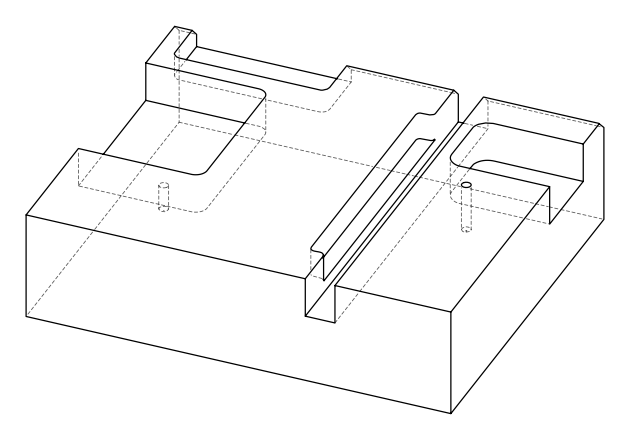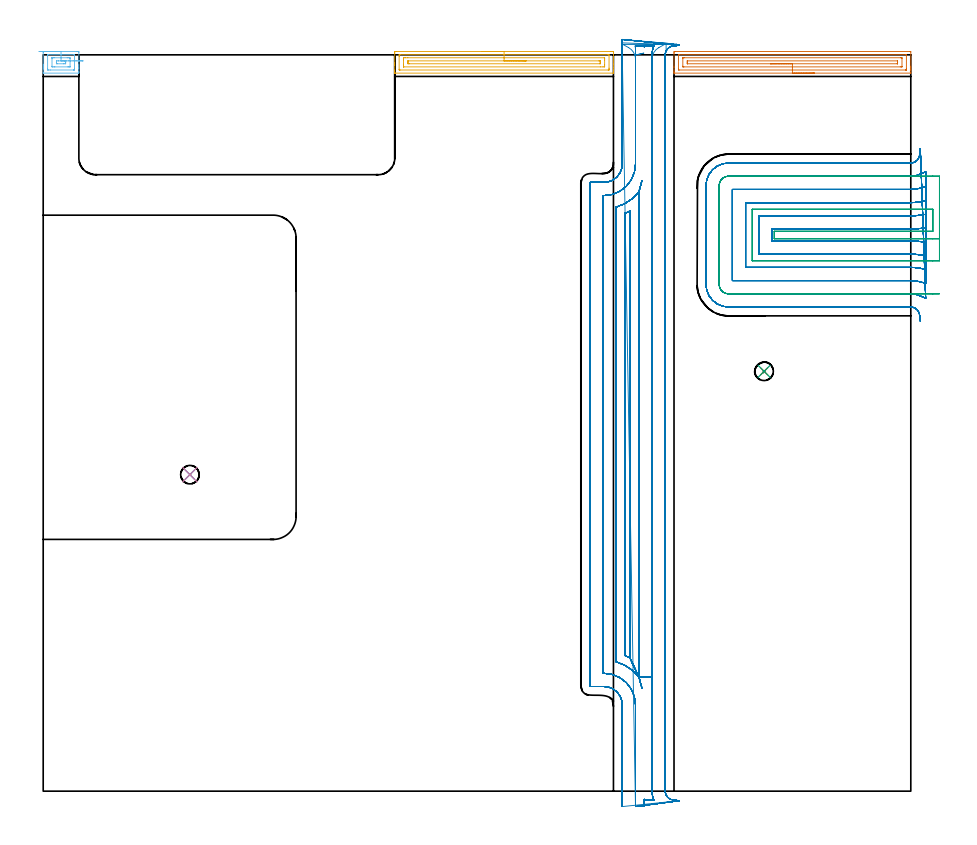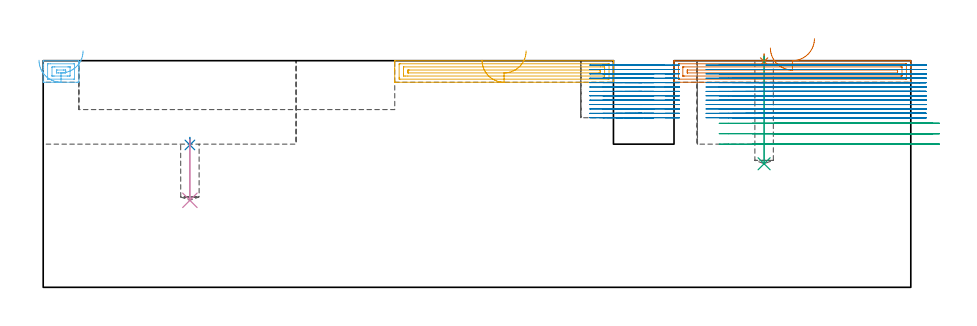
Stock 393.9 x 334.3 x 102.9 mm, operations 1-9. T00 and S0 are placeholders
(PLAN: 12 operations, 6 tool changes, 184.3 min)
(1 SPOT_DRILL | STEP1POCKET | NXT0321_9005460120000 | 0.03 min | 4 mm3)
(2 SPOT_DRILL_1 | STEP1POCKET_1 | NXT0321_9005460120000 | 0.04 min | 4155 mm3)
(3 DRILL_BLIND_HOLE_INTO_CENTER | STEP1POCKET | NXT0301_055 | 0.2 min | 2520 mm3)
(4 DRILL_BLIND_HOLE_INTO_CENTER_1 | STEP1POCKET_1 | NXT0301_055 | 0.12 min | 1382 mm3)
(5 AREA_MILL | FG_CHAMFER_SURFACE | UGT0205_001 | 3.39 min | 5326 mm3)
(6 AREA_MILL_1 | FG_CHAMFER_SURFACE_1 | UGT0205_001 | 0.73 min | 1056 mm3)
(7 AREA_MILL_2 | FG_CHAMFER_SURFACE_2 | UGT0205_001 | 3.65 min | 5441 mm3)
(8 MILL_OPEN_POCKET | POCKET_OPEN | NXT0201_009 | Follow Part, ap 2, ae 75% | 107.76 min | 510569 mm3)
(9 MILL_SLOT | SLOT_PARTIAL_RECTANGULAR | UGT0201_094 | Follow Part, ap 5, ae 75% | 4.15 min | 84395 mm3)
(10 MILL_SLOT_1 | SLOT_PARTIAL_RECTANGULAR_1 | NXT0201_011 | Follow Part, ap 3, ae 75% | 31.05 min | 172136 mm3)
(11 MILL_SLOT_2 | SLOT_PARTIAL_RECTANGULAR_2 | UGT0201_094 | Follow Part, ap 5, ae 75% | 28.55 min | 634578 mm3)
(12 MILL_RECTANGULAR_SLOT | SLOT_RECTANGULAR | UGT0201_094 | Follow Part, ap 5, ae 75% | 4.62 min | 110264 mm3)
(TOOL NXT0321_9005460120000 | NC Spot Drill, 142deg, 12mm, Carbide, Uncoated | D12 PA142 FL30 Z2)
(TOOL NXT0301_055 | Carbide Drill 8.4mm [860.1-0840-042A1-MM 2214] | D8.4 PA140 FL61 Z2)
(TOOL UGT0205_001 | Chamfer Mill 20 x 3 x 45 deg. | D20 FL50 Z2)
(TOOL NXT0201_009 | ENDMILL 8mm [2P460-0800-NA 1630] | D8 FL26 Z6)
(TOOL UGT0201_094 | End mill 20 mm | D20 FL38 Z4)
(TOOL NXT0201_011 | ENDMILL 12mm [2P460-1200-NA 1630] | D12 FL38 Z6)
(OP 1 SPOT_DRILL)
G17 G21 G94 G90
T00 M6
G54
G17 G0 G90 X327.3 Y190.6 S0 M3
G43 Z112.9 H0
G94 G81 G98 Z102.538 F250. R105.9
G80
M5
M2
(OP 2 SPOT_DRILL_1)
G17 G21 G94 G90
T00 M6
G54
G17 G0 G90 X66.6 Y143.7 S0 M3
G43 Z112.9 H0
G94 G81 G98 Z64.638 F250. R68.
G80
M5
M2
(OP 3 DRILL_BLIND_HOLE_INTO_CENTER)
G17 G21 G94 G90
T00 M6
G54
G17 G0 G90 X327.3 Y190.6 S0 M3
G43 Z112.9 H1
G94 G81 G98 Z56.1 F250. R104.9
G80
M5
M2
(OP 4 DRILL_BLIND_HOLE_INTO_CENTER_1)
G17 G21 G94 G90
T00 M6
G54
G17 G0 G90 X66.6 Y143.7 S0 M3
G43 Z112.9 H1
G94 G81 G98 Z39.5 F250. R67.
G80
M5
M2
(OP 5 AREA_MILL)
G17 G21 G94 G90
T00 M6
G54
G17 G0 G90 X199.25 Y335.8 S1061 M3
G43 Z112.9 H0
Z103.1
G94 G1 X199.288 Z102.228 F250.
X199.402 Z101.364
X199.591 Z100.512
X199.853 Z99.68
X200.187 Z98.874
X200.59 Z98.1
X201.058 Z97.364
X201.59 Z96.672
X202.179 Z96.029
X202.822 Z95.44
X203.514 Z94.908
X204.25 Z94.44
X205.024 Z94.037
X205.83 Z93.703
X206.662 Z93.441
X207.513 Z93.252
X208.378 Z93.138
X209.25 Z93.1
X257.817
X258.303 Y335.799 Z93.101
X258.784 Y335.795 Z93.103
X258.891 Y335.792 Z93.106
X258.9 Y335.318 Z93.579
Y330.016 Z98.878
Y328.549 Z100.348
Y327.366 Z101.529
Y326.766 Z102.133
Y326.327 Z102.572
Y326.014 Z102.877
X258.893 Y326.003 Z102.888
X258.749 Y326. Z102.9
X159.751
X159.603 Y325.995 Z102.895
X159.601 Y325.996
X159.6 Y326.014 Z102.877
Y326.327 Z102.572
Y326.766 Z102.133
Y327.366 Z101.529
Y329.433 Z99.465
Y330.016 Z98.878
Y330.608 Z98.287
Y335.026 Z93.871
X159.603 Y335.318 Z93.579
X159.609 Y335.791 Z93.106
X159.716 Y335.795 Z93.103
X160.197 Y335.8 Z93.1
X209.25
Y334.386 Z94.514
X256.519 Y334.385 Z94.515
X256.57 Y334.384 Z94.516
X256.89 Y334.368 Z94.532
X256.895 Y334.274 Z94.626
X256.899 Y334.058 Z94.842
X256.9 Y328.249 Z100.651
X256.899 Y327.873 Z101.027
X256.89 Y327.495 Z101.405
X256.879 Y327.421 Z101.479
X256.835 Y327.418 Z101.482
X256.73 Y327.415 Z101.485
X256.519 Y327.414 Z101.486
X161.981 Y327.415 Z101.485
X161.93 Y327.416 Z101.484
X161.61 Y327.432 Z101.468
X161.605 Y327.527 Z101.373
X161.601 Y327.742 Z101.158
X161.6 Y333.551 Z95.349
X161.601 Y333.927 Z94.973
X161.61 Y334.305 Z94.595
X161.621 Y334.379 Z94.521
X161.666 Y334.382 Z94.518
X161.77 Y334.385 Z94.515
X161.981 Y334.386 Z94.514
X209.25
Y332.972 Z95.928
X254.735 Y332.971 Z95.929
X254.838 Y332.97 Z95.93
X254.874 Y332.967 Z95.933
X254.887 Y332.966 Z95.934
X254.89 Y332.939 Z95.961
X254.896 Y332.83 Z96.07
X254.899 Y332.667 Z96.233
X254.9 Y332.504 Z96.396
Y331.784 Z97.116
Y329.853 Z99.047
X254.897 Y329.133 Z99.767
X254.893 Y328.976 Z99.924
X254.879 Y328.836 Z100.064
X254.735 Y328.834 Z100.066
X254.15 Y328.83 Z100.07
X252.952 Y328.828 Z100.072
X163.765 Y328.829 Z100.071
X163.662 Y328.831 Z100.069
X163.626 Y328.833 Z100.067
X163.613 Y328.834 Z100.066
X163.61 Y328.862 Z100.038
X163.604 Y328.97 Z99.93
X163.601 Y329.133 Z99.767
X163.6 Y329.296 Z99.604
Y330.016 Z98.884
Y331.947 Z96.953
X163.603 Y332.667 Z96.233
X163.607 Y332.824 Z96.076
X163.621 Y332.964 Z95.936
X163.765 Y332.966 Z95.934
X164.351 Y332.97 Z95.93
X165.548 Y332.972 Z95.928
X209.25
Y331.557 Z97.343
X252.288
X252.799 Y331.555 Z97.345
X252.852 Y331.554 Z97.346
X252.883 Y331.551 Z97.349
X252.89 Y331.518 Z97.382
X252.895 Y331.329 Z97.571
X252.9 Y330.951 Z97.949
Y330.9 Z98.
X252.897 Y330.484 Z98.416
X252.893 Y330.276 Z98.624
X252.89 Y330.254 Z98.646
X252.874 Y330.25 Z98.65
X252.818 Y330.246 Z98.654
X252.722 Y330.243 Z98.657
X166.212
X165.701 Y330.245 Z98.655
X165.648 Y330.246 Z98.654
X165.617 Y330.249 Z98.651
X165.61 Y330.283 Z98.617
X165.605 Y330.471 Z98.429
X165.6 Y330.849 Z98.051
Y330.9 Z98.
X165.603 Y331.316 Z97.584
X165.607 Y331.524 Z97.376
X165.61 Y331.546 Z97.354
X165.627 Y331.55 Z97.35
X165.682 Y331.554 Z97.346
X165.778 Y331.557 Z97.343
X209.25
X210.122 Z97.381
X210.986 Z97.495
X211.838 Z97.683
X212.67 Z97.946
X213.476 Z98.28
X214.25 Z98.682
X214.986 Z99.151
X215.678 Z99.682
X216.321 Z100.272
X216.91 Z100.915
X217.442 Z101.607
X217.91 Z102.343
X218.313 Z103.116
X218.647 Z103.922
X218.909 Z104.754
X219.098 Z105.606
X219.212 Z106.471
X219.25 Z107.343
G0 Z112.9
M5
M2
(OP 6 AREA_MILL_1)
G17 G21 G94 G90
T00 M6
G54
G17 G0 G90 X-1.9 Y335.8 S1061 M3
G43 Z112.9 H0
Z103.1
G94 G1 X-1.862 Z102.229 F250.
X-1.748 Z101.364
X-1.559 Z100.512
X-1.297 Z99.68
X-0.963 Z98.874
X-0.56 Z98.1
X-0.092 Z97.364
X0.44 Z96.672
X1.029 Z96.029
X1.672 Z95.44
X2.364 Z94.909
X3.1 Z94.44
X3.874 Z94.037
X4.68 Z93.703
X5.512 Z93.441
X6.363 Z93.252
X7.228 Z93.138
X8.1 Z93.1
X15.167
X15.651 Y335.799 Z93.101
X16.13 Y335.794 Z93.103
X16.192 Y335.791 Z93.105
X16.2 Y335.318 Z93.578
Y330.016 Z98.877
Y329.341 Z99.557
Y329.133 Z99.764
Y328.457 Z100.44
Y328.249 Z100.647
Y327.834 Z101.065
Y326.898 Z102.001
Y326.482 Z102.416
X16.199 Y326.225 Z102.673
X16.19 Y326.006 Z102.892
X16.095 Y326. Z102.9
X0.104
X0.01 Y326.006 Z102.892
X0. Y326.227 Z102.672
Y327.834 Z101.065
Y328.249 Z100.647
Y328.457 Z100.44
Y329.133 Z99.764
Y329.34 Z99.557
Y330.016 Z98.877
Y335.318 Z93.578
X0.003 Y335.659 Z93.237
X0.01 Y335.791 Z93.105
X0.143 Y335.799 Z93.099
X0.549 Y335.8 Z93.1
X8.1
Y334.386 Z94.514
X13.875
X13.924
X14.087 Y334.383 Z94.517
X14.167 Y334.379 Z94.521
X14.191 Y334.371 Z94.529
X14.195 Y334.348 Z94.552
X14.198 Y334.285 Z94.615
X14.2 Y334.111 Z94.789
X14.199 Y327.927 Z100.973
X14.19 Y327.602 Z101.298
X14.18 Y327.421 Z101.479
X14.084 Y327.418 Z101.482
X13.875 Y327.415 Z101.485
X13.825 Y327.414 Z101.486
X3.214
X2.325 Y327.416 Z101.484
X2.116 Y327.418 Z101.482
X2.02 Y327.421 Z101.479
X2.01 Y327.602 Z101.298
X2.001 Y327.927 Z100.973
Y333.873 Z95.027
X2.01 Y334.198 Z94.702
X2.02 Y334.379 Z94.521
X2.116 Y334.382 Z94.518
X2.325 Y334.385 Z94.515
X2.374 Y334.386 Z94.514
X8.1
Y332.971 Z95.929
X10.903
X11.209
X11.794 Y332.97 Z95.93
X12.098 Y332.966 Z95.934
X12.19 Y332.965 Z95.935
X12.196 Y332.769 Z96.131
X12.199 Y332.667 Z96.233
X12.2 Y329.032 Z99.868
X12.196 Y328.929 Z99.971
X12.19 Y328.862 Z100.038
X12.184 Y328.834 Z100.066
X12.173 Y328.833 Z100.067
X12.098 Y328.831 Z100.069
X11.515 Y328.829 Z100.071
X11.209
X5.296 Z100.072
X4.991 Z100.071
X4.406 Y328.83 Z100.07
X4.102 Y328.834 Z100.066
X4.01 Y328.835 Z100.065
X4.004 Y329.031 Z99.869
X4.001 Y329.133 Z99.767
X4. Y332.768 Z96.132
X4.004 Y332.87 Z96.03
X4.01 Y332.937 Z95.963
X4.016 Y332.966 Z95.934
X4.027 Y332.967 Z95.933
X4.102 Y332.969 Z95.931
X4.685 Y332.971 Z95.929
X4.991
X8.1
Y331.557 Z97.343
X9.661 Y331.556 Z97.344
X10.141 Y331.55 Z97.35
X10.19 Y331.548 Z97.352
X10.194 Y331.478 Z97.422
X10.198 Y331.325 Z97.575
X10.2 Y331.02 Z97.88
X10.199 Y330.9 Z98.
X10.195 Y330.518 Z98.382
X10.19 Y330.328 Z98.572
X10.179 Y330.249 Z98.651
X10.089 Y330.247 Z98.653
X9.433 Y330.243 Z98.657
X9.205
X6.539 Y330.244 Z98.656
X6.059 Y330.25 Z98.65
X6.01 Y330.252 Z98.648
X6.006 Y330.322 Z98.578
X6.002 Y330.475 Z98.425
X6. Y330.779 Z98.121
X6.001 Y330.9 Z98.
X6.005 Y331.282 Z97.618
X6.01 Y331.472 Z97.428
X6.021 Y331.551 Z97.349
X6.111 Y331.553 Z97.347
X6.767 Y331.557 Z97.343
X6.995
X8.1
X8.972 Z97.381
X9.837 Z97.495
X10.688 Z97.683
X11.52 Z97.946
X12.326 Z98.279
X13.1 Y331.558 Z98.682
X13.836 Z99.151
X14.528 Z99.682
X15.171 Z100.271
X15.761 Z100.914
X16.292 Z101.607
X16.761 Z102.342
X17.163 Z103.116
X17.497 Z103.922
X17.76 Z104.754
X17.949 Z105.606
X18.062 Z106.471
X18.101 Z107.342
G0 Z112.9
M5
M2
(OP 7 AREA_MILL_2)
G17 G21 G94 G90
T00 M6
G54
G17 G0 G90 X350.15 Y326. S1061 M3
G43 Z112.9 H0
G94 G1 X350.112 Z112.028 F250.
X349.998 Z111.163
X349.809 Z110.312
X349.547 Z109.48
X349.213 Z108.674
X348.81 Z107.9
X348.342 Z107.164
X347.81 Z106.472
X347.221 Z105.829
X346.578 Z105.24
X345.886 Z104.708
X345.15 Z104.24
X344.376 Z103.837
X343.57 Z103.503
X342.738 Z103.241
X341.886 Z103.052
X341.022 Z102.938
X340.15 Z102.9
X286.567
X286.408 Y326.002 Z102.888
X286.4 Y326.015 Z102.876
Y326.361 Z102.538
Y326.703 Z102.196
Y327.365 Z101.529
Y328.58 Z100.317
Y329.133 Z99.761
Y335.042 Z93.856
X286.403 Y335.318 Z93.579
X286.409 Y335.792 Z93.106
X286.532 Y335.795 Z93.103
X287.014 Y335.8 Z93.1
X393.286
X393.697 Y335.796 Z93.102
X393.89 Y335.792 Z93.106
X393.9 Y335.594 Z93.303
Y329.133 Z99.761
Y328.58 Z100.317
Y328.249 Z100.647
Y327.696 Z101.2
Y327.365 Z101.529
Y326.361 Z102.539
X393.893 Y326.014 Z102.877
X393.891 Y326.003 Z102.888
X393.733 Y326. Z102.9
X340.15
Y327.414 Z101.486
X288.75 Y327.415 Z101.485
X288.412 Y327.421 Z101.479
X288.406 Y327.53 Z101.37
X288.401 Y327.76 Z101.14
Y333.946 Z94.954
X288.41 Y334.342 Z94.558
X288.414 Y334.38 Z94.52
X288.432 Y334.382 Z94.518
X288.483 Y334.385 Z94.515
X288.589 Y334.386 Z94.514
X288.8
X391.55 Y334.385 Z94.515
X391.888 Y334.379 Z94.521
X391.894 Y334.27 Z94.63
X391.899 Y334.04 Z94.86
Y327.854 Z101.046
X391.89 Y327.458 Z101.442
X391.886 Y327.42 Z101.48
X391.868 Y327.418 Z101.482
X391.817 Y327.415 Z101.485
X391.711 Y327.414 Z101.486
X391.5
X340.15
Y328.828 Z100.072
X290.893 Y328.829 Z100.071
X290.586 Y328.83 Z100.07
X290.484 Y328.832 Z100.068
X290.411 Y328.835 Z100.065
X290.406 Y328.949 Z99.951
X290.401 Y329.133 Z99.767
X290.4 Y332.851 Z96.049
X290.404 Y332.912 Z95.988
X290.41 Y332.957 Z95.943
X290.435 Y332.965 Z95.935
X290.586 Y332.968 Z95.932
X291.172 Y332.971 Z95.929
X389.407
X389.714
X389.816 Y332.968 Z95.932
X389.889 Y332.965 Z95.935
X389.894 Y332.851 Z96.049
X389.899 Y332.667 Z96.233
Y328.949 Z99.951
X389.896 Y328.888 Z100.012
X389.89 Y328.843 Z100.057
X389.865 Y328.835 Z100.065
X389.714 Y328.832 Z100.068
X389.128 Y328.829 Z100.071
X340.15 Y328.828 Z100.072
Y330.243 Z98.657
X292.517
X292.465 Y330.244 Z98.656
X292.429 Y330.247 Z98.653
X292.414 Y330.249 Z98.651
X292.41 Y330.264 Z98.636
X292.405 Y330.466 Z98.434
X292.4 Y330.872 Z98.028
Y330.9 Z98.
X292.403 Y331.328 Z97.572
X292.407 Y331.541 Z97.359
X292.41 Y331.55 Z97.35
X292.417 Y331.552 Z97.348
X292.448 Y331.555 Z97.345
X292.506 Y331.557 Z97.343
X292.601
X387.783
X387.835 Y331.556 Z97.344
X387.871 Y331.553 Z97.347
X387.886 Y331.551 Z97.349
X387.89 Y331.536 Z97.364
X387.895 Y331.334 Z97.566
X387.9 Y330.928 Z97.972
Y330.9 Z98.
X387.897 Y330.472 Z98.428
X387.893 Y330.259 Z98.641
X387.89 Y330.25 Z98.65
X387.883 Y330.248 Z98.652
X387.852 Y330.245 Z98.655
X387.794 Y330.243 Z98.657
X387.699
X340.15
X339.278 Z98.695
X338.414 Z98.809
X337.562 Z98.998
X336.73 Z99.26
X335.924 Z99.594
X335.15 Z99.997
X334.414 Z100.466
X333.722 Z100.997
X333.079 Z101.586
X332.49 Z102.229
X331.958 Z102.922
X331.49 Z103.657
X331.087 Z104.431
X330.753 Z105.237
X330.491 Z106.069
X330.302 Z106.921
X330.188 Z107.786
X330.15 Z108.657
G0 Z112.9
M5
M2
(OP 8 MILL_OPEN_POCKET)
G17 G21 G94 G90
T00 M6
G54
G17 G0 G90 X272.9 Y-7. S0 M3
G43 Z112.9 H1
Z100.908
G94 G1 Y-4. F250.
Y-3.708 F500.
G3 X272.984 Y-4. R14.
G1 X277.235
G2 X276.4 Y0. R10.
G1 Y51.946
X270.4
X271.864 Y46.701
X270.4 Y51.946
X266.4 Y60.443
Y263.457
G2 X264.1 Y262.334 R24.3
G1 Y61.566
G2 X266.4 Y60.443 R24.3
G1 X270.4 Y51.946
Y271.954
X271.864 Y277.199
X270.4 Y271.954
G2 X260.1 Y265.159 R20.3
G1 Y58.741
G2 X270.4 Y51.946 R20.3
G1 X276.4
Y332.328
G2 X279.496 Y337.578 R6.
G1 X282.121 Y339.03 F250.
X263.178 Y339.029
X265.803 Y337.577
G2 X268.623 Y334.127 R6. F500.
G1 X272.65 Y335.073
X268.623 Y334.127
G2 X268.9 Y332.326 R6.
G1 Y284.7
G2 X254.6 Y270.4 R14.3
G1 X254.1
Y53.5
X254.6
G2 X268.9 Y39.2 R14.3
G1 Y-4.
Y-7. F250.
X262.9 Y335.326 F500.
Y332.326 F250.
Y284.7 F500.
G2 X254.6 Y276.4 R8.3
G1 X248.4
G3 X248.1 Y276.1 R0.3
G1 Y47.8
G3 X248.4 Y47.5 R0.3
G1 X254.6
G2 X262.9 Y39.2 R8.3
G1 Y-4.
Y-7. F250.
X288.889 Y-4.337
X285.911 Y-3.97
G2 X282.4 Y0. R4. F500.
G1 Y332.328
Y335.328 F250.
G0 Z112.9
X272.9 Y-7.
Z98.915
G1 Y-4.
Y-3.708 F500.
G3 X272.984 Y-4. R14.
G1 X277.235
G2 X276.4 Y0. R10.
G1 Y51.946
X270.4
X271.864 Y46.701
X270.4 Y51.946
X266.4 Y60.443
Y263.457
G2 X264.1 Y262.334 R24.3
G1 Y61.566
G2 X266.4 Y60.443 R24.3
G1 X270.4 Y51.946
Y271.954
X271.864 Y277.199
X270.4 Y271.954
G2 X260.1 Y265.159 R20.3
G1 Y58.741
G2 X270.4 Y51.946 R20.3
G1 X276.4
Y334.3
G2 X277.235 Y338.3 R10.
G1 X277.204
X272.984
G3 X272.843 Y337.793 R14.
X272.775 Y338.3 R10.
G1 X268.69
G2 X268.9 Y336.726 R6.
G1 Y284.7
G2 X254.6 Y270.4 R14.3
G1 X254.1
Y53.5
X254.6
G2 X268.9 Y39.2 R14.3
G1 Y-4.
Y-7. F250.
X288.889 Y-4.337
X285.911 Y-3.97
G2 X282.4 Y0. R4. F500.
G1 Y334.3
G2 X282.81 Y336.064 R4.
G1 Y339.064 F250.
X262.9 Y339.726
Y336.726
Y284.7 F500.
G2 X254.6 Y276.4 R8.3
G1 X248.4
G3 X248.1 Y276.1 R0.3
G1 Y47.8
G3 X248.4 Y47.5 R0.3
G1 X254.6
G2 X262.9 Y39.2 R8.3
G1 Y-4.
Y-7. F250.
G0 X272.9 Z96.923
G1 Y-4.
Y-3.708 F500.
G3 X272.984 Y-4. R14.
G1 X277.235
G2 X276.4 Y0. R10.
G1 Y51.946
X270.4
X271.864 Y46.701
X270.4 Y51.946
X266.4 Y60.443
Y263.457
G2 X264.1 Y262.334 R24.3
G1 Y61.566
G2 X266.4 Y60.443 R24.3
G1 X270.4 Y51.946
Y271.954
X271.864 Y277.199
X270.4 Y271.954
G2 X260.1 Y265.159 R20.3
G1 Y58.741
G2 X270.4 Y51.946 R20.3
G1 X276.4
Y334.3
G2 X277.235 Y338.3 R10.
G1 X272.984
G3 X272.9 Y338.008 R14.
G1 Y338.136
X272.899 Y338.3
X268.898
X268.9 Y338.136
Y284.7
G2 X254.6 Y270.4 R14.3
G1 X254.1
Y53.5
X254.6
G2 X268.9 Y39.2 R14.3
G1 Y-4.
Y-7. F250.
X288.889 Y-4.337
X285.911 Y-3.97
G2 X282.4 Y0. R4. F500.
G1 Y334.3
G2 X283.833 Y337.368 R4.
G1 X286.135 Y339.293 F250.
X262.9 Y341.136
Y338.136
Y284.7 F500.
G2 X254.6 Y276.4 R8.3
G1 X248.4
G3 X248.1 Y276.1 R0.3
G1 Y47.8
G3 X248.4 Y47.5 R0.3
G1 X254.6
G2 X262.9 Y39.2 R8.3
G1 Y-4.
Y-7. F250.
G0 X272.9 Z94.931
G1 Y-4.
Y-3.708 F500.
G3 X272.984 Y-4. R14.
G1 X277.235
G2 X276.4 Y0. R10.
G1 Y51.946
X270.4
X271.864 Y46.701
X270.4 Y51.946
X266.4 Y60.443
Y263.457
G2 X264.1 Y262.334 R24.3
G1 Y61.566
G2 X266.4 Y60.443 R24.3
G1 X270.4 Y51.946
Y271.954
X271.864 Y277.199
X270.4 Y271.954
G2 X260.1 Y265.159 R20.3
G1 Y58.741
G2 X270.4 Y51.946 R20.3
G1 X276.4
Y334.3
G2 X277.235 Y338.3 R10.
G1 X272.984
G3 X272.9 Y338.008 R14.
G1 Y338.3
X268.9
Y284.7
G2 X254.6 Y270.4 R14.3
G1 X254.1
Y53.5
X254.6
G2 X268.9 Y39.2 R14.3
G1 Y-4.
Y-7. F250.
X288.889 Y-4.337
X285.911 Y-3.97
G2 X282.4 Y0. R4. F500.
G1 Y334.3
G2 X284.841 Y337.984 R4.
G1 X287.604 Y339.153 F250.
X262.9 Y341.3
Y338.3
Y284.7 F500.
G2 X254.6 Y276.4 R8.3
G1 X248.4
G3 X248.1 Y276.1 R0.3
G1 Y47.8
G3 X248.4 Y47.5 R0.3
G1 X254.6
G2 X262.9 Y39.2 R8.3
G1 Y-4.
Y-7. F250.
G0 X272.9 Z92.938
G1 Y-4.
Y-3.708 F500.
G3 X272.984 Y-4. R14.
G1 X277.235
G2 X276.4 Y0. R10.
G1 Y51.946
X270.4
X271.864 Y46.701
X270.4 Y51.946
X266.4 Y60.443
Y263.457
G2 X264.1 Y262.334 R24.3
G1 Y61.566
G2 X266.4 Y60.443 R24.3
G1 X270.4 Y51.946
Y271.954
X271.864 Y277.199
X270.4 Y271.954
G2 X260.1 Y265.159 R20.3
G1 Y58.741
G2 X270.4 Y51.946 R20.3
G1 X276.4
Y334.3
G2 X277.235 Y338.3 R10.
G1 X272.984
G3 X272.9 Y338.008 R14.
G1 Y338.3
X268.9
Y284.7
G2 X254.6 Y270.4 R14.3
G1 X254.1
Y53.5
X254.6
G2 X268.9 Y39.2 R14.3
G1 Y-4.
Y-7. F250.
X288.889 Y-4.337
X285.911 Y-3.97
G2 X282.4 Y0. R4. F500.
G1 Y334.3
G2 X285.911 Y338.27 R4.
G1 X288.889 Y338.637 F250.
X262.9 Y341.3
Y338.3
Y284.7 F500.
G2 X254.6 Y276.4 R8.3
G1 X248.4
G3 X248.1 Y276.1 R0.3
G1 Y47.8
G3 X248.4 Y47.5 R0.3
G1 X254.6
G2 X262.9 Y39.2 R8.3
G1 Y-4.
Y-7. F250.
G0 X272.9 Z90.946
G1 Y-4.
Y-3.708 F500.
G3 X272.984 Y-4. R14.
G1 X277.235
G2 X276.4 Y0. R10.
G1 Y51.946
X270.4
X271.864 Y46.701
X270.4 Y51.946
X266.4 Y60.443
Y263.457
G2 X264.1 Y262.334 R24.3
G1 Y61.566
G2 X266.4 Y60.443 R24.3
G1 X270.4 Y51.946
Y271.954
X271.864 Y277.199
X270.4 Y271.954
G2 X260.1 Y265.159 R20.3
G1 Y58.741
G2 X270.4 Y51.946 R20.3
G1 X276.4
Y334.3
G2 X277.235 Y338.3 R10.
G1 X272.984
G3 X272.9 Y338.008 R14.
G1 Y338.3
X268.9
Y284.7
G2 X254.6 Y270.4 R14.3
G1 X254.1
Y53.5
X254.6
G2 X268.9 Y39.2 R14.3
G1 Y-4.
Y-7. F250.
X288.889 Y-4.337
X285.911 Y-3.97
G2 X282.4 Y0. R4. F500.
G1 Y334.3
G2 X285.911 Y338.27 R4.
G1 X288.889 Y338.637 F250.
X262.9 Y341.3
Y338.3
Y284.7 F500.
G2 X254.6 Y276.4 R8.3
G1 X248.4
G3 X248.1 Y276.1 R0.3
G1 Y47.8
G3 X248.4 Y47.5 R0.3
G1 X254.6
G2 X262.9 Y39.2 R8.3
G1 Y-4.
Y-7. F250.
G0 X272.9 Z88.954
G1 Y-4.
Y-3.708 F500.
G3 X272.984 Y-4. R14.
G1 X277.235
G2 X276.4 Y0. R10.
G1 Y51.946
X270.4
X271.864 Y46.701
X270.4 Y51.946
X266.4 Y60.443
Y263.457
G2 X264.1 Y262.334 R24.3
G1 Y61.566
G2 X266.4 Y60.443 R24.3
G1 X270.4 Y51.946
Y271.954
X271.864 Y277.199
X270.4 Y271.954
G2 X260.1 Y265.159 R20.3
G1 Y58.741
G2 X270.4 Y51.946 R20.3
G1 X276.4
Y334.3
G2 X277.235 Y338.3 R10.
G1 X272.984
G3 X272.9 Y338.008 R14.
G1 Y338.3
X268.9
Y284.7
G2 X254.6 Y270.4 R14.3
G1 X254.1
Y53.5
X254.6
G2 X268.9 Y39.2 R14.3
G1 Y-4.
Y-7. F250.
X288.889 Y-4.337
X285.911 Y-3.97
G2 X282.4 Y0. R4. F500.
G1 Y334.3
G2 X285.911 Y338.27 R4.
G1 X288.889 Y338.637 F250.
X262.9 Y341.3
Y338.3
Y284.7 F500.
G2 X254.6 Y276.4 R8.3
G1 X248.4
G3 X248.1 Y276.1 R0.3
G1 Y47.8
G3 X248.4 Y47.5 R0.3
G1 X254.6
G2 X262.9 Y39.2 R8.3
G1 Y-4.
Y-7. F250.
G0 X272.9 Z86.962
G1 Y-4.
Y-3.708 F500.
G3 X272.984 Y-4. R14.
G1 X277.235
G2 X276.4 Y0. R10.
G1 Y51.946
X270.4
X271.864 Y46.701
X270.4 Y51.946
X266.4 Y60.443
Y263.457
G2 X264.1 Y262.334 R24.3
G1 Y61.566
G2 X266.4 Y60.443 R24.3
G1 X270.4 Y51.946
Y271.954
X271.864 Y277.199
X270.4 Y271.954
G2 X260.1 Y265.159 R20.3
G1 Y58.741
G2 X270.4 Y51.946 R20.3
G1 X276.4
Y334.3
G2 X277.235 Y338.3 R10.
G1 X272.984
G3 X272.9 Y338.008 R14.
G1 Y338.3
X268.9
Y284.7
G2 X254.6 Y270.4 R14.3
G1 X254.1
Y53.5
X254.6
G2 X268.9 Y39.2 R14.3
G1 Y-4.
Y-7. F250.
X288.889 Y-4.337
X285.911 Y-3.97
G2 X282.4 Y0. R4. F500.
G1 Y334.3
G2 X285.911 Y338.27 R4.
G1 X288.889 Y338.637 F250.
X262.9 Y341.3
Y338.3
Y284.7 F500.
G2 X254.6 Y276.4 R8.3
G1 X248.4
G3 X248.1 Y276.1 R0.3
G1 Y47.8
G3 X248.4 Y47.5 R0.3
G1 X254.6
G2 X262.9 Y39.2 R8.3
G1 Y-4.
Y-7. F250.
G0 X272.9 Z84.969
G1 Y-4.
Y-3.708 F500.
G3 X272.984 Y-4. R14.
G1 X277.235
G2 X276.4 Y0. R10.
G1 Y51.946
X270.4
X271.864 Y46.701
X270.4 Y51.946
X266.4 Y60.443
Y263.457
G2 X264.1 Y262.334 R24.3
G1 Y61.566
G2 X266.4 Y60.443 R24.3
G1 X270.4 Y51.946
Y271.954
X271.864 Y277.199
X270.4 Y271.954
G2 X260.1 Y265.159 R20.3
G1 Y58.741
G2 X270.4 Y51.946 R20.3
G1 X276.4
Y334.3
G2 X277.235 Y338.3 R10.
G1 X272.984
G3 X272.9 Y338.008 R14.
G1 Y338.3
X268.9
Y284.7
G2 X254.6 Y270.4 R14.3
G1 X254.1
Y53.5
X254.6
G2 X268.9 Y39.2 R14.3
G1 Y-4.
Y-7. F250.
X288.889 Y-4.337
X285.911 Y-3.97
G2 X282.4 Y0. R4. F500.
G1 Y334.3
G2 X285.911 Y338.27 R4.
G1 X288.889 Y338.637 F250.
X262.9 Y341.3
Y338.3
Y284.7 F500.
G2 X254.6 Y276.4 R8.3
G1 X248.4
G3 X248.1 Y276.1 R0.3
G1 Y47.8
G3 X248.4 Y47.5 R0.3
G1 X254.6
G2 X262.9 Y39.2 R8.3
G1 Y-4.
Y-7. F250.
G0 X272.9 Z82.977
G1 Y-4.
Y-3.708 F500.
G3 X272.984 Y-4. R14.
G1 X277.235
G2 X276.4 Y0. R10.
G1 Y51.946
X270.4
X271.864 Y46.701
X270.4 Y51.946
X266.4 Y60.443
Y263.457
G2 X264.1 Y262.334 R24.3
G1 Y61.566
G2 X266.4 Y60.443 R24.3
G1 X270.4 Y51.946
Y271.954
X271.864 Y277.199
X270.4 Y271.954
G2 X260.1 Y265.159 R20.3
G1 Y58.741
G2 X270.4 Y51.946 R20.3
G1 X276.4
Y334.3
G2 X277.235 Y338.3 R10.
G1 X272.984
G3 X272.9 Y338.008 R14.
G1 Y338.3
X268.9
Y284.7
G2 X254.6 Y270.4 R14.3
G1 X254.1
Y53.5
X254.6
G2 X268.9 Y39.2 R14.3
G1 Y-4.
Y-7. F250.
X288.889 Y-4.337
X285.911 Y-3.97
G2 X282.4 Y0. R4. F500.
G1 Y334.3
G2 X285.911 Y338.27 R4.
G1 X288.889 Y338.637 F250.
X262.9 Y341.3
Y338.3
Y284.7 F500.
G2 X254.6 Y276.4 R8.3
G1 X248.4
G3 X248.1 Y276.1 R0.3
G1 Y47.8
G3 X248.4 Y47.5 R0.3
G1 X254.6
G2 X262.9 Y39.2 R8.3
G1 Y-4.
Y-7. F250.
G0 X272.9 Z80.985
G1 Y-4.
Y-3.708 F500.
G3 X272.984 Y-4. R14.
G1 X277.235
G2 X276.4 Y0. R10.
G1 Y51.946
X270.4
X271.864 Y46.701
X270.4 Y51.946
X266.4 Y60.443
Y263.457
G2 X264.1 Y262.334 R24.3
G1 Y61.566
G2 X266.4 Y60.443 R24.3
G1 X270.4 Y51.946
Y271.954
X271.864 Y277.199
X270.4 Y271.954
G2 X260.1 Y265.159 R20.3
G1 Y58.741
G2 X270.4 Y51.946 R20.3
G1 X276.4
Y334.3
G2 X277.235 Y338.3 R10.
G1 X272.984
G3 X272.9 Y338.008 R14.
G1 Y338.3
X268.9
Y284.7
G2 X254.6 Y270.4 R14.3
G1 X254.1
Y53.5
X254.6
G2 X268.9 Y39.2 R14.3
G1 Y-4.
Y-7. F250.
X288.889 Y-4.337
X285.911 Y-3.97
G2 X282.4 Y0. R4. F500.
G1 Y334.3
G2 X285.911 Y338.27 R4.
G1 X288.889 Y338.637 F250.
X262.9 Y341.3
Y338.3
Y284.7 F500.
G2 X254.6 Y276.4 R8.3
G1 X248.4
G3 X248.1 Y276.1 R0.3
G1 Y47.8
G3 X248.4 Y47.5 R0.3
G1 X254.6
G2 X262.9 Y39.2 R8.3
G1 Y-4.
Y-7. F250.
G0 X272.9 Z78.992
G1 Y-4.
Y-3.708 F500.
G3 X272.984 Y-4. R14.
G1 X277.235
G2 X276.4 Y0. R10.
G1 Y51.946
X270.4
X271.864 Y46.701
X270.4 Y51.946
X266.4 Y60.443
Y263.457
G2 X264.1 Y262.334 R24.3
G1 Y61.566
G2 X266.4 Y60.443 R24.3
G1 X270.4 Y51.946
Y271.954
X271.864 Y277.199
X270.4 Y271.954
G2 X260.1 Y265.159 R20.3
G1 Y58.741
G2 X270.4 Y51.946 R20.3
G1 X276.4
Y334.3
G2 X277.235 Y338.3 R10.
G1 X272.984
G3 X272.9 Y338.008 R14.
G1 Y338.3
X268.9
Y284.7
G2 X254.6 Y270.4 R14.3
G1 X254.1
Y53.5
X254.6
G2 X268.9 Y39.2 R14.3
G1 Y-4.
Y-7. F250.
X288.889 Y-4.337
X285.911 Y-3.97
G2 X282.4 Y0. R4. F500.
G1 Y334.3
G2 X285.911 Y338.27 R4.
G1 X288.889 Y338.637 F250.
X262.9 Y341.3
Y338.3
Y284.7 F500.
G2 X254.6 Y276.4 R8.3
G1 X248.4
G3 X248.1 Y276.1 R0.3
G1 Y47.8
G3 X248.4 Y47.5 R0.3
G1 X254.6
G2 X262.9 Y39.2 R8.3
G1 Y-4.
Y-7. F250.
G0 X272.9 Z77.
G1 Y-4.
Y-3.708 F500.
G3 X272.984 Y-4. R14.
G1 X277.235
G2 X276.4 Y0. R10.
G1 Y51.946
X270.4
X271.864 Y46.701
X270.4 Y51.946
X266.4 Y60.443
Y263.457
G2 X264.1 Y262.334 R24.3
G1 Y61.566
G2 X266.4 Y60.443 R24.3
G1 X270.4 Y51.946
Y271.954
X271.864 Y277.199
X270.4 Y271.954
G2 X260.1 Y265.159 R20.3
G1 Y58.741
G2 X270.4 Y51.946 R20.3
G1 X276.4
Y334.3
G2 X277.235 Y338.3 R10.
G1 X272.984
G3 X272.9 Y338.008 R14.
G1 Y338.3
X268.9
Y284.7
G2 X254.6 Y270.4 R14.3
G1 X254.1
Y53.5
X254.6
G2 X268.9 Y39.2 R14.3
G1 Y-4.
Y-7. F250.
X288.889 Y-4.337
X285.911 Y-3.97
G2 X282.4 Y0. R4. F500.
G1 Y334.3
G2 X285.911 Y338.27 R4.
G1 X288.889 Y338.637 F250.
X262.9 Y341.3
Y338.3
Y284.7 F500.
G2 X254.6 Y276.4 R8.3
G1 X248.4
G3 X248.1 Y276.1 R0.3
G1 Y47.8
G3 X248.4 Y47.5 R0.3
G1 X254.6
G2 X262.9 Y39.2 R8.3
G1 Y-4.
Y-7. F250.
G0 Z112.9
X400.879 Y255.789
Z100.908
G1 X397.9 Y255.436
G2 X393.9 Y255.2 R34. F500.
G1 X330.9
Y249.8
X393.9
G2 X397.9 Y249.564 R34.
G1 X400.879 Y249.211 F250.
X400.869 Y261.916
X397.9 Y261.487
G2 X393.9 Y261.2 R28. F500.
G1 X324.9
Y243.8
X393.9
G2 X397.9 Y243.513 R28.
G1 X400.869 Y243.084 F250.
X400.85 Y268.112
X397.9 Y267.567
G2 X393.9 Y267.2 R22. F500.
G1 X318.9
Y237.8
X393.9
G2 X397.9 Y237.433 R22.
G1 X400.85 Y236.888 F250.
X400.805 Y274.458
X397.9 Y273.708
G2 X393.9 Y273.2 R16. F500.
G1 X312.9
Y231.8
X393.9
G2 X397.9 Y231.292 R16.
G1 X400.805 Y230.542 F250.
X400.65 Y281.235
X397.9 Y280.035
G2 X393.9 Y279.2 R10. F500.
G1 X311.2
G3 X306.9 Y274.9 R4.3
G1 Y230.1
G3 X311.2 Y225.8 R4.3
G1 X393.9
G2 X397.9 Y224.965 R10.
G1 X400.65 Y223.765 F250.
X398.237 Y291.688
X397.87 Y288.711
G2 X393.9 Y285.2 R4. F500.
G1 X311.2
G3 X300.9 Y274.9 R10.3
G1 Y230.1
G3 X311.2 Y219.8 R10.3
G1 X393.9
G2 X397.87 Y216.289 R4.
G1 X398.237 Y213.312 F250.
G0 X400.879 Y255.789 Z98.915
G1 X397.9 Y255.436
G2 X393.9 Y255.2 R34. F500.
G1 X330.9
Y249.8
X393.9
G2 X397.9 Y249.564 R34.
G1 X400.879 Y249.211 F250.
X400.869 Y261.916
X397.9 Y261.487
G2 X393.9 Y261.2 R28. F500.
G1 X324.9
Y243.8
X393.9
G2 X397.9 Y243.513 R28.
G1 X400.869 Y243.084 F250.
X400.85 Y268.112
X397.9 Y267.567
G2 X393.9 Y267.2 R22. F500.
G1 X318.9
Y237.8
X393.9
G2 X397.9 Y237.433 R22.
G1 X400.85 Y236.888 F250.
X400.805 Y274.458
X397.9 Y273.708
G2 X393.9 Y273.2 R16. F500.
G1 X312.9
Y231.8
X393.9
G2 X397.9 Y231.292 R16.
G1 X400.805 Y230.542 F250.
X400.65 Y281.235
X397.9 Y280.035
G2 X393.9 Y279.2 R10. F500.
G1 X311.2
G3 X306.9 Y274.9 R4.3
G1 Y230.1
G3 X311.2 Y225.8 R4.3
G1 X393.9
G2 X397.9 Y224.965 R10.
G1 X400.65 Y223.765 F250.
X398.237 Y291.688
X397.87 Y288.711
G2 X393.9 Y285.2 R4. F500.
G1 X311.2
G3 X300.9 Y274.9 R10.3
G1 Y230.1
G3 X311.2 Y219.8 R10.3
G1 X393.9
G2 X397.87 Y216.289 R4.
G1 X398.237 Y213.312 F250.
G0 X400.879 Y255.789 Z96.923
G1 X397.9 Y255.436
G2 X393.9 Y255.2 R34. F500.
G1 X330.9
Y249.8
X393.9
G2 X397.9 Y249.564 R34.
G1 X400.879 Y249.211 F250.
X400.869 Y261.916
X397.9 Y261.487
G2 X393.9 Y261.2 R28. F500.
G1 X324.9
Y243.8
X393.9
G2 X397.9 Y243.513 R28.
G1 X400.869 Y243.084 F250.
X400.85 Y268.112
X397.9 Y267.567
G2 X393.9 Y267.2 R22. F500.
G1 X318.9
Y237.8
X393.9
G2 X397.9 Y237.433 R22.
G1 X400.85 Y236.888 F250.
X400.805 Y274.458
X397.9 Y273.708
G2 X393.9 Y273.2 R16. F500.
G1 X312.9
Y231.8
X393.9
G2 X397.9 Y231.292 R16.
G1 X400.805 Y230.542 F250.
X400.65 Y281.235
X397.9 Y280.035
G2 X393.9 Y279.2 R10. F500.
G1 X311.2
G3 X306.9 Y274.9 R4.3
G1 Y230.1
G3 X311.2 Y225.8 R4.3
G1 X393.9
G2 X397.9 Y224.965 R10.
G1 X400.65 Y223.765 F250.
X398.237 Y291.688
X397.87 Y288.711
G2 X393.9 Y285.2 R4. F500.
G1 X311.2
G3 X300.9 Y274.9 R10.3
G1 Y230.1
G3 X311.2 Y219.8 R10.3
G1 X393.9
G2 X397.87 Y216.289 R4.
G1 X398.237 Y213.312 F250.
G0 X400.879 Y255.789 Z94.931
G1 X397.9 Y255.436
G2 X393.9 Y255.2 R34. F500.
G1 X330.9
Y249.8
X393.9
G2 X397.9 Y249.564 R34.
G1 X400.879 Y249.211 F250.
X400.869 Y261.916
X397.9 Y261.487
G2 X393.9 Y261.2 R28. F500.
G1 X324.9
Y243.8
X393.9
G2 X397.9 Y243.513 R28.
G1 X400.869 Y243.084 F250.
X400.85 Y268.112
X397.9 Y267.567
G2 X393.9 Y267.2 R22. F500.
G1 X318.9
Y237.8
X393.9
G2 X397.9 Y237.433 R22.
G1 X400.85 Y236.888 F250.
X400.805 Y274.458
X397.9 Y273.708
G2 X393.9 Y273.2 R16. F500.
G1 X312.9
Y231.8
X393.9
G2 X397.9 Y231.292 R16.
G1 X400.805 Y230.542 F250.
X400.65 Y281.235
X397.9 Y280.035
G2 X393.9 Y279.2 R10. F500.
G1 X311.2
G3 X306.9 Y274.9 R4.3
G1 Y230.1
G3 X311.2 Y225.8 R4.3
G1 X393.9
G2 X397.9 Y224.965 R10.
G1 X400.65 Y223.765 F250.
X398.237 Y291.688
X397.87 Y288.711
G2 X393.9 Y285.2 R4. F500.
G1 X311.2
G3 X300.9 Y274.9 R10.3
G1 Y230.1
G3 X311.2 Y219.8 R10.3
G1 X393.9
G2 X397.87 Y216.289 R4.
G1 X398.237 Y213.312 F250.
G0 X400.879 Y255.789 Z92.938
G1 X397.9 Y255.436
G2 X393.9 Y255.2 R34. F500.
G1 X330.9
Y249.8
X393.9
G2 X397.9 Y249.564 R34.
G1 X400.879 Y249.211 F250.
X400.869 Y261.916
X397.9 Y261.487
G2 X393.9 Y261.2 R28. F500.
G1 X324.9
Y243.8
X393.9
G2 X397.9 Y243.513 R28.
G1 X400.869 Y243.084 F250.
X400.85 Y268.112
X397.9 Y267.567
G2 X393.9 Y267.2 R22. F500.
G1 X318.9
Y237.8
X393.9
G2 X397.9 Y237.433 R22.
G1 X400.85 Y236.888 F250.
X400.805 Y274.458
X397.9 Y273.708
G2 X393.9 Y273.2 R16. F500.
G1 X312.9
Y231.8
X393.9
G2 X397.9 Y231.292 R16.
G1 X400.805 Y230.542 F250.
X400.65 Y281.235
X397.9 Y280.035
G2 X393.9 Y279.2 R10. F500.
G1 X311.2
G3 X306.9 Y274.9 R4.3
G1 Y230.1
G3 X311.2 Y225.8 R4.3
G1 X393.9
G2 X397.9 Y224.965 R10.
G1 X400.65 Y223.765 F250.
X398.237 Y291.688
X397.87 Y288.711
G2 X393.9 Y285.2 R4. F500.
G1 X311.2
G3 X300.9 Y274.9 R10.3
G1 Y230.1
G3 X311.2 Y219.8 R10.3
G1 X393.9
G2 X397.87 Y216.289 R4.
G1 X398.237 Y213.312 F250.
G0 X400.879 Y255.789 Z90.946
G1 X397.9 Y255.436
G2 X393.9 Y255.2 R34. F500.
G1 X330.9
Y249.8
X393.9
G2 X397.9 Y249.564 R34.
G1 X400.879 Y249.211 F250.
X400.869 Y261.916
X397.9 Y261.487
G2 X393.9 Y261.2 R28. F500.
G1 X324.9
Y243.8
X393.9
G2 X397.9 Y243.513 R28.
G1 X400.869 Y243.084 F250.
X400.85 Y268.112
X397.9 Y267.567
G2 X393.9 Y267.2 R22. F500.
G1 X318.9
Y237.8
X393.9
G2 X397.9 Y237.433 R22.
G1 X400.85 Y236.888 F250.
X400.805 Y274.458
X397.9 Y273.708
G2 X393.9 Y273.2 R16. F500.
G1 X312.9
Y231.8
X393.9
G2 X397.9 Y231.292 R16.
G1 X400.805 Y230.542 F250.
X400.65 Y281.235
X397.9 Y280.035
G2 X393.9 Y279.2 R10. F500.
G1 X311.2
G3 X306.9 Y274.9 R4.3
G1 Y230.1
G3 X311.2 Y225.8 R4.3
G1 X393.9
G2 X397.9 Y224.965 R10.
G1 X400.65 Y223.765 F250.
X398.237 Y291.688
X397.87 Y288.711
G2 X393.9 Y285.2 R4. F500.
G1 X311.2
G3 X300.9 Y274.9 R10.3
G1 Y230.1
G3 X311.2 Y219.8 R10.3
G1 X393.9
G2 X397.87 Y216.289 R4.
G1 X398.237 Y213.312 F250.
G0 X400.879 Y255.789 Z88.954
G1 X397.9 Y255.436
G2 X393.9 Y255.2 R34. F500.
G1 X330.9
Y249.8
X393.9
G2 X397.9 Y249.564 R34.
G1 X400.879 Y249.211 F250.
X400.869 Y261.916
X397.9 Y261.487
G2 X393.9 Y261.2 R28. F500.
G1 X324.9
Y243.8
X393.9
G2 X397.9 Y243.513 R28.
G1 X400.869 Y243.084 F250.
X400.85 Y268.112
X397.9 Y267.567
G2 X393.9 Y267.2 R22. F500.
G1 X318.9
Y237.8
X393.9
G2 X397.9 Y237.433 R22.
G1 X400.85 Y236.888 F250.
X400.805 Y274.458
X397.9 Y273.708
G2 X393.9 Y273.2 R16. F500.
G1 X312.9
Y231.8
X393.9
G2 X397.9 Y231.292 R16.
G1 X400.805 Y230.542 F250.
X400.65 Y281.235
X397.9 Y280.035
G2 X393.9 Y279.2 R10. F500.
G1 X311.2
G3 X306.9 Y274.9 R4.3
G1 Y230.1
G3 X311.2 Y225.8 R4.3
G1 X393.9
G2 X397.9 Y224.965 R10.
G1 X400.65 Y223.765 F250.
X398.237 Y291.688
X397.87 Y288.711
G2 X393.9 Y285.2 R4. F500.
G1 X311.2
G3 X300.9 Y274.9 R10.3
G1 Y230.1
G3 X311.2 Y219.8 R10.3
G1 X393.9
G2 X397.87 Y216.289 R4.
G1 X398.237 Y213.312 F250.
G0 X400.879 Y255.789 Z86.962
G1 X397.9 Y255.436
G2 X393.9 Y255.2 R34. F500.
G1 X330.9
Y249.8
X393.9
G2 X397.9 Y249.564 R34.
G1 X400.879 Y249.211 F250.
X400.869 Y261.916
X397.9 Y261.487
G2 X393.9 Y261.2 R28. F500.
G1 X324.9
Y243.8
X393.9
G2 X397.9 Y243.513 R28.
G1 X400.869 Y243.084 F250.
X400.85 Y268.112
X397.9 Y267.567
G2 X393.9 Y267.2 R22. F500.
G1 X318.9
Y237.8
X393.9
G2 X397.9 Y237.433 R22.
G1 X400.85 Y236.888 F250.
X400.805 Y274.458
X397.9 Y273.708
G2 X393.9 Y273.2 R16. F500.
G1 X312.9
Y231.8
X393.9
G2 X397.9 Y231.292 R16.
G1 X400.805 Y230.542 F250.
X400.65 Y281.235
X397.9 Y280.035
G2 X393.9 Y279.2 R10. F500.
G1 X311.2
G3 X306.9 Y274.9 R4.3
G1 Y230.1
G3 X311.2 Y225.8 R4.3
G1 X393.9
G2 X397.9 Y224.965 R10.
G1 X400.65 Y223.765 F250.
X398.237 Y291.688
X397.87 Y288.711
G2 X393.9 Y285.2 R4. F500.
G1 X311.2
G3 X300.9 Y274.9 R10.3
G1 Y230.1
G3 X311.2 Y219.8 R10.3
G1 X393.9
G2 X397.87 Y216.289 R4.
G1 X398.237 Y213.312 F250.
G0 X400.879 Y255.789 Z84.969
G1 X397.9 Y255.436
G2 X393.9 Y255.2 R34. F500.
G1 X330.9
Y249.8
X393.9
G2 X397.9 Y249.564 R34.
G1 X400.879 Y249.211 F250.
X400.869 Y261.916
X397.9 Y261.487
G2 X393.9 Y261.2 R28. F500.
G1 X324.9
Y243.8
X393.9
G2 X397.9 Y243.513 R28.
G1 X400.869 Y243.084 F250.
X400.85 Y268.112
X397.9 Y267.567
G2 X393.9 Y267.2 R22. F500.
G1 X318.9
Y237.8
X393.9
G2 X397.9 Y237.433 R22.
G1 X400.85 Y236.888 F250.
X400.805 Y274.458
X397.9 Y273.708
G2 X393.9 Y273.2 R16. F500.
G1 X312.9
Y231.8
X393.9
G2 X397.9 Y231.292 R16.
G1 X400.805 Y230.542 F250.
X400.65 Y281.235
X397.9 Y280.035
G2 X393.9 Y279.2 R10. F500.
G1 X311.2
G3 X306.9 Y274.9 R4.3
G1 Y230.1
G3 X311.2 Y225.8 R4.3
G1 X393.9
G2 X397.9 Y224.965 R10.
G1 X400.65 Y223.765 F250.
X398.237 Y291.688
X397.87 Y288.711
G2 X393.9 Y285.2 R4. F500.
G1 X311.2
G3 X300.9 Y274.9 R10.3
G1 Y230.1
G3 X311.2 Y219.8 R10.3
G1 X393.9
G2 X397.87 Y216.289 R4.
G1 X398.237 Y213.312 F250.
G0 X400.879 Y255.789 Z82.977
G1 X397.9 Y255.436
G2 X393.9 Y255.2 R34. F500.
G1 X330.9
Y249.8
X393.9
G2 X397.9 Y249.564 R34.
G1 X400.879 Y249.211 F250.
X400.869 Y261.916
X397.9 Y261.487
G2 X393.9 Y261.2 R28. F500.
G1 X324.9
Y243.8
X393.9
G2 X397.9 Y243.513 R28.
G1 X400.869 Y243.084 F250.
X400.85 Y268.112
X397.9 Y267.567
G2 X393.9 Y267.2 R22. F500.
G1 X318.9
Y237.8
X393.9
G2 X397.9 Y237.433 R22.
G1 X400.85 Y236.888 F250.
X400.805 Y274.458
X397.9 Y273.708
G2 X393.9 Y273.2 R16. F500.
G1 X312.9
Y231.8
X393.9
G2 X397.9 Y231.292 R16.
G1 X400.805 Y230.542 F250.
X400.65 Y281.235
X397.9 Y280.035
G2 X393.9 Y279.2 R10. F500.
G1 X311.2
G3 X306.9 Y274.9 R4.3
G1 Y230.1
G3 X311.2 Y225.8 R4.3
G1 X393.9
G2 X397.9 Y224.965 R10.
G1 X400.65 Y223.765 F250.
X398.237 Y291.688
X397.87 Y288.711
G2 X393.9 Y285.2 R4. F500.
G1 X311.2
G3 X300.9 Y274.9 R10.3
G1 Y230.1
G3 X311.2 Y219.8 R10.3
G1 X393.9
G2 X397.87 Y216.289 R4.
G1 X398.237 Y213.312 F250.
G0 X400.879 Y255.789 Z80.985
G1 X397.9 Y255.436
G2 X393.9 Y255.2 R34. F500.
G1 X330.9
Y249.8
X393.9
G2 X397.9 Y249.564 R34.
G1 X400.879 Y249.211 F250.
X400.869 Y261.916
X397.9 Y261.487
G2 X393.9 Y261.2 R28. F500.
G1 X324.9
Y243.8
X393.9
G2 X397.9 Y243.513 R28.
G1 X400.869 Y243.084 F250.
X400.85 Y268.112
X397.9 Y267.567
G2 X393.9 Y267.2 R22. F500.
G1 X318.9
Y237.8
X393.9
G2 X397.9 Y237.433 R22.
G1 X400.85 Y236.888 F250.
X400.805 Y274.458
X397.9 Y273.708
G2 X393.9 Y273.2 R16. F500.
G1 X312.9
Y231.8
X393.9
G2 X397.9 Y231.292 R16.
G1 X400.805 Y230.542 F250.
X400.65 Y281.235
X397.9 Y280.035
G2 X393.9 Y279.2 R10. F500.
G1 X311.2
G3 X306.9 Y274.9 R4.3
G1 Y230.1
G3 X311.2 Y225.8 R4.3
G1 X393.9
G2 X397.9 Y224.965 R10.
G1 X400.65 Y223.765 F250.
X398.237 Y291.688
X397.87 Y288.711
G2 X393.9 Y285.2 R4. F500.
G1 X311.2
G3 X300.9 Y274.9 R10.3
G1 Y230.1
G3 X311.2 Y219.8 R10.3
G1 X393.9
G2 X397.87 Y216.289 R4.
G1 X398.237 Y213.312 F250.
G0 X400.879 Y255.789 Z78.992
G1 X397.9 Y255.436
G2 X393.9 Y255.2 R34. F500.
G1 X330.9
Y249.8
X393.9
G2 X397.9 Y249.564 R34.
G1 X400.879 Y249.211 F250.
X400.869 Y261.916
X397.9 Y261.487
G2 X393.9 Y261.2 R28. F500.
G1 X324.9
Y243.8
X393.9
G2 X397.9 Y243.513 R28.
G1 X400.869 Y243.084 F250.
X400.85 Y268.112
X397.9 Y267.567
G2 X393.9 Y267.2 R22. F500.
G1 X318.9
Y237.8
X393.9
G2 X397.9 Y237.433 R22.
G1 X400.85 Y236.888 F250.
X400.805 Y274.458
X397.9 Y273.708
G2 X393.9 Y273.2 R16. F500.
G1 X312.9
Y231.8
X393.9
G2 X397.9 Y231.292 R16.
G1 X400.805 Y230.542 F250.
X400.65 Y281.235
X397.9 Y280.035
G2 X393.9 Y279.2 R10. F500.
G1 X311.2
G3 X306.9 Y274.9 R4.3
G1 Y230.1
G3 X311.2 Y225.8 R4.3
G1 X393.9
G2 X397.9 Y224.965 R10.
G1 X400.65 Y223.765 F250.
X398.237 Y291.688
X397.87 Y288.711
G2 X393.9 Y285.2 R4. F500.
G1 X311.2
G3 X300.9 Y274.9 R10.3
G1 Y230.1
G3 X311.2 Y219.8 R10.3
G1 X393.9
G2 X397.87 Y216.289 R4.
G1 X398.237 Y213.312 F250.
G0 X400.879 Y255.789 Z77.
G1 X397.9 Y255.436
G2 X393.9 Y255.2 R34. F500.
G1 X330.9
Y249.8
X393.9
G2 X397.9 Y249.564 R34.
G1 X400.879 Y249.211 F250.
X400.869 Y261.916
X397.9 Y261.487
G2 X393.9 Y261.2 R28. F500.
G1 X324.9
Y243.8
X393.9
G2 X397.9 Y243.513 R28.
G1 X400.869 Y243.084 F250.
X400.85 Y268.112
X397.9 Y267.567
G2 X393.9 Y267.2 R22. F500.
G1 X318.9
Y237.8
X393.9
G2 X397.9 Y237.433 R22.
G1 X400.85 Y236.888 F250.
X400.805 Y274.458
X397.9 Y273.708
G2 X393.9 Y273.2 R16. F500.
G1 X312.9
Y231.8
X393.9
G2 X397.9 Y231.292 R16.
G1 X400.805 Y230.542 F250.
X400.65 Y281.235
X397.9 Y280.035
G2 X393.9 Y279.2 R10. F500.
G1 X311.2
G3 X306.9 Y274.9 R4.3
G1 Y230.1
G3 X311.2 Y225.8 R4.3
G1 X393.9
G2 X397.9 Y224.965 R10.
G1 X400.65 Y223.765 F250.
X398.237 Y291.688
X397.87 Y288.711
G2 X393.9 Y285.2 R4. F500.
G1 X311.2
G3 X300.9 Y274.9 R10.3
G1 Y230.1
G3 X311.2 Y219.8 R10.3
G1 X393.9
G2 X397.87 Y216.289 R4.
G1 X398.237 Y213.312 F250.
G0 Z112.9
M5
M2
(OP 9 MILL_SLOT)
G17 G21 G94 G90
T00 M6
G54
G17 G0 G90 X406.9 Y250.8 S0 M3
G43 Z112.9 H0
Z74.475
G94 G1 X403.9 F250.
X331.9 F500.
Y254.2
X403.9
Y264.2
X321.9
Y240.8
X403.9
X406.9 F250.
Y279.2
X403.9
X311.2 F500.
G3 X306.9 Y274.9 R4.3
G1 Y230.1
G3 X311.2 Y225.8 R4.3
G1 X403.9
X406.9 F250.
G0 Y250.8 Z69.737
G1 X403.9
X331.9 F500.
Y254.2
X403.9
Y264.2
X321.9
Y240.8
X403.9
X406.9 F250.
Y279.2
X403.9
X311.2 F500.
G3 X306.9 Y274.9 R4.3
G1 Y230.1
G3 X311.2 Y225.8 R4.3
G1 X403.9
X406.9 F250.
G0 Y250.8 Z65.
G1 X403.9
X331.9 F500.
Y254.2
X403.9
Y264.2
X321.9
Y240.8
X403.9
X406.9 F250.
Y279.2
X403.9
X311.2 F500.
G3 X306.9 Y274.9 R4.3
G1 Y230.1
G3 X311.2 Y225.8 R4.3
G1 X403.9
X406.9 F250.
G0 Z112.9
M5
M2
